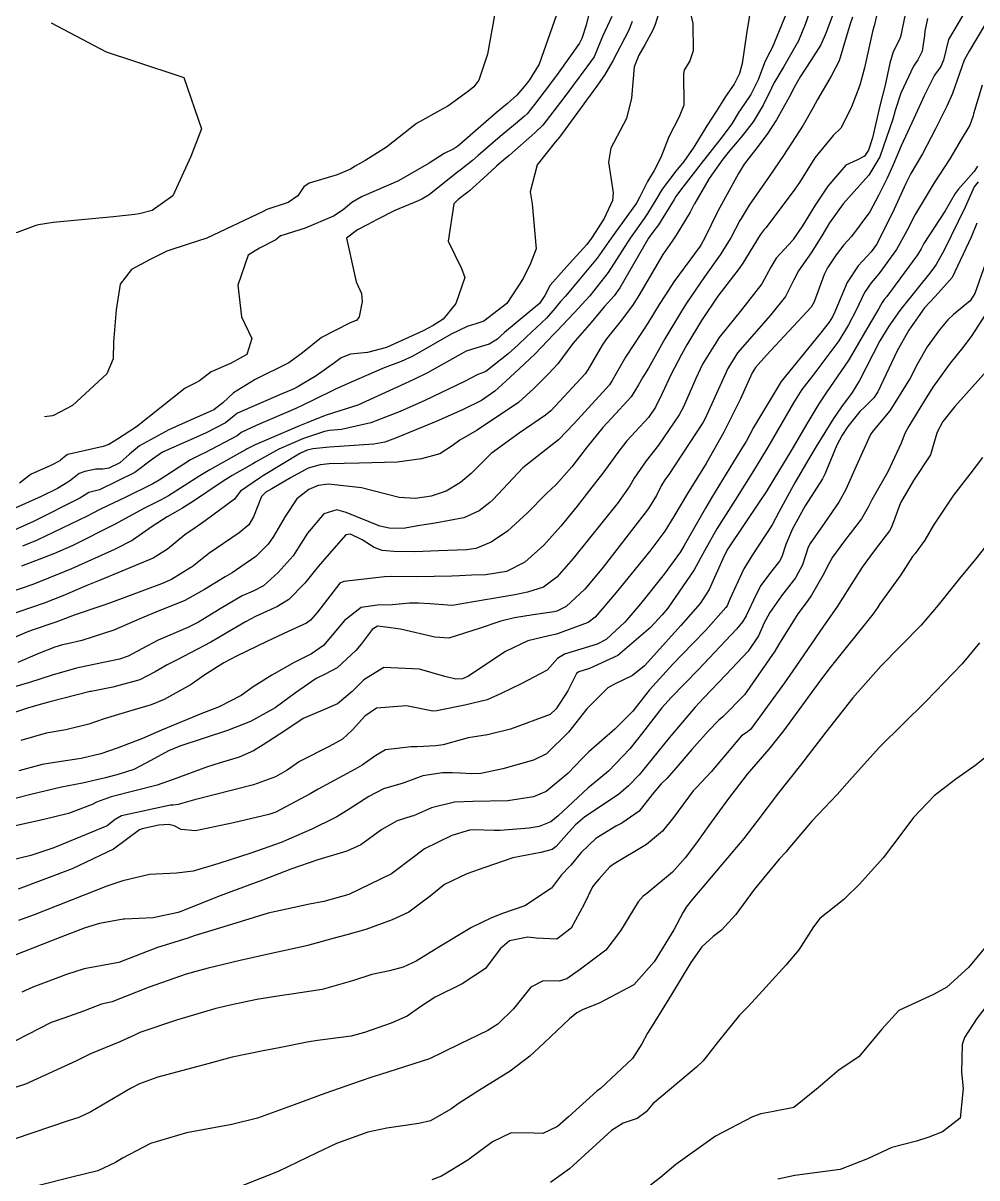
# Model space of a CAD drawing. Header units: feet. Extents: x 1313709 to 1317500, y 405869 to 411659.
# Drawn here: x 1316502.9 to 1316708.2, y 408103.8 to 408352.5 of the extents above; entities that cross this region are included whole.
import ezdxf

# ---------------------------------------------------------------- set-up
doc = ezdxf.new("R2010")
doc.units = ezdxf.units.FT
doc.layers.add('C-TOPO-MAJR', color=32, linetype='CONTINUOUS')

msp = doc.modelspace()

# ---------------------------------------------------------------- linework, layer by layer
at = {"layer": 'C-TOPO-MAJR'}
for points in [[(1316625.67, 408358.67), (1316624.15, 408352.04), (1316623.18, 408349.18), (1316622.68, 408348.2), (1316618.12, 408341.7), (1316616.24, 408339.19), (1316613, 408334.98), (1316611.39, 408332.97), (1316610.81, 408332.39), (1316608.94, 408330.83), (1316605.58, 408328.08), (1316600.89, 408324.03), (1316599.69, 408322.93), (1316597.3, 408321.04), (1316596.13, 408320.2), (1316590.36, 408315.56), (1316588.76, 408314.57), (1316587.93, 408314.21), (1316582.93, 408312.13), (1316579.15, 408310.25), (1316577.01, 408309.07), (1316574.94, 408308.01), (1316572.54, 408306.21), (1316574.59, 408296.8), (1316575.77, 408294.26), (1316575.9, 408292.54), (1316575.29, 408289.28), (1316574.8, 408288.53), (1316573.16, 408287.9), (1316567.15, 408284.79), (1316563.09, 408281.52), (1316560.13, 408279.37), (1316552.92, 408275.78), (1316548.22, 408272.93), (1316545.96, 408270.75), (1316543.97, 408269.24), (1316542.68, 408268.63), (1316539.27, 408267.13), (1316534.31, 408264.92), (1316527.98, 408261.49), (1316525.86, 408259.69), (1316523.77, 408257.79), (1316521.43, 408256.65), (1316520.13, 408256.49), (1316518.61, 408256.45), (1316516.2, 408255.99), (1316515.03, 408255.5), (1316513.92, 408254.64), (1316512.96, 408253.89), (1316510.32, 408252.32), (1316506.84, 408250.59), (1316500.71, 408247.88)], [(1316641.14, 408359.19), (1316638.98, 408352.21), (1316638.5, 408350.97), (1316636.73, 408347.8), (1316635.46, 408345.64), (1316634.42, 408343.07), (1316633.89, 408336.36), (1316632.78, 408331.94), (1316629.43, 408325.56), (1316628.92, 408322.54), (1316629.94, 408315.99), (1316629.8, 408314.28), (1316628.02, 408310.44), (1316625.27, 408306.22), (1316624.23, 408304.85), (1316620.52, 408300.73), (1316616.37, 408296.06), (1316615.24, 408293.83), (1316614.1, 408292.15), (1316606.55, 408285.86), (1316605.84, 408285.23), (1316605.03, 408284.48), (1316603.23, 408283.37), (1316600.59, 408282.61), (1316598.26, 408281.84), (1316589.96, 408277.23), (1316587.05, 408275.75), (1316585.15, 408274.87), (1316574.97, 408270.27), (1316571.14, 408269.05), (1316567.98, 408268.04), (1316564.19, 408266.5), (1316562.4, 408265.77), (1316552.92, 408261.73), (1316551.15, 408260.81), (1316550.97, 408260.7), (1316549.51, 408259.89), (1316543.15, 408256.33), (1316540.97, 408255), (1316534.23, 408250.69), (1316532.69, 408249.86), (1316529.07, 408248.03), (1316522.6, 408244.55), (1316513.68, 408240.05), (1316509.71, 408238.28), (1316506.56, 408237.05), (1316502.62, 408235.57)], [(1316659.78, 408357.23), (1316658.65, 408350.2), (1316657.7, 408343.79), (1316657.15, 408341.69), (1316655.94, 408339.38), (1316654.12, 408336.72), (1316653.52, 408335.77), (1316652.11, 408333.47), (1316650.12, 408330.42), (1316647.31, 408325.76), (1316645.13, 408322.69), (1316643.45, 408320.62), (1316640.46, 408316.77), (1316639.3, 408314.84), (1316637.33, 408311.48), (1316636.59, 408310.46), (1316633.62, 408306.19), (1316628.84, 408298.8), (1316624.9, 408293.77), (1316621.51, 408290.12), (1316617.79, 408286.15), (1316617.16, 408285.5), (1316615.8, 408284.1), (1316613.16, 408281.29), (1316609.68, 408278.07), (1316606.8, 408275.42), (1316604.5, 408273.24), (1316601.62, 408271.26), (1316597.53, 408269.22), (1316591.86, 408266.7), (1316583.08, 408263.13), (1316580.82, 408262.3), (1316578.44, 408261.85), (1316568.87, 408261.2), (1316565.3, 408260.86), (1316564.09, 408260.54), (1316562.67, 408259.87), (1316554.71, 408255.09), (1316553.8, 408254.55), (1316549.72, 408251.75), (1316548.8, 408250.5), (1316548.47, 408249.99), (1316542.15, 408245.31), (1316540.01, 408243.85), (1316537.76, 408242.29), (1316533.99, 408239.26), (1316530.91, 408237.33), (1316519.53, 408232.57), (1316516.64, 408231.38), (1316511.48, 408229.15), (1316507.48, 408227.59), (1316499.07, 408224.7)], [(1316668.29, 408357.27), (1316664.16, 408347.16), (1316663.17, 408345.29), (1316662.52, 408343.93), (1316661.13, 408340.28), (1316659.56, 408337.13), (1316657.27, 408333.77), (1316657.07, 408333.44), (1316655.47, 408330.79), (1316653.39, 408327.99), (1316649.37, 408322.93), (1316644.42, 408316.52), (1316643.44, 408315.18), (1316643.03, 408314.54), (1316639.67, 408309.1), (1316638.45, 408307.47), (1316637.56, 408306.18), (1316631.37, 408295.47), (1316630.14, 408293.8), (1316628.1, 408291.45), (1316624.75, 408287.51), (1316621.28, 408283.51), (1316620.04, 408281.86), (1316618.04, 408279.14), (1316616, 408276.97), (1316612.86, 408273.81), (1316609.58, 408270.83), (1316600.63, 408264.89), (1316596.94, 408262.72), (1316595.25, 408261.46), (1316592.64, 408259.78), (1316588.68, 408258.72), (1316583.45, 408257.99), (1316575.29, 408257.77), (1316568.82, 408257.62), (1316566.89, 408257.42), (1316564.32, 408256.67), (1316560.47, 408254.62), (1316556.49, 408252.22), (1316555.2, 408251.49), (1316554.22, 408250.54), (1316552.5, 408246.2), (1316551.5, 408244.49), (1316549.47, 408242.77), (1316542.93, 408238.27), (1316542.2, 408237.73), (1316539.34, 408235.45), (1316539.07, 408235.25), (1316534.87, 408232.7), (1316532.76, 408231.76), (1316521.74, 408227.71), (1316519.66, 408226.96), (1316513.92, 408225.03), (1316511.13, 408223.97), (1316509.96, 408223.52), (1316504.91, 408221.8), (1316503.77, 408221.39), (1316499.56, 408219.6)], [(1316646.17, 408356.46), (1316647.07, 408352.42), (1316647.18, 408346.56), (1316646.45, 408344.35), (1316645.23, 408342.39), (1316645.09, 408341.64), (1316645.12, 408334.81), (1316644.12, 408332.36), (1316641.91, 408328), (1316640.16, 408323.58), (1316638.76, 408320.8), (1316637.34, 408318.43), (1316635.68, 408315.12), (1316634.99, 408313.86), (1316634.72, 408313.47), (1316629.53, 408306.21), (1316626.46, 408301.91), (1316619.69, 408293.73), (1316618.58, 408292.54), (1316617.37, 408291.07), (1316615.57, 408288.97), (1316611.28, 408284.96), (1316609.5, 408283.26), (1316607.35, 408281.28), (1316602.5, 408277.51), (1316601.6, 408277.11), (1316600.83, 408276.85), (1316597.96, 408275.35), (1316589.43, 408271.27), (1316584.1, 408268.91), (1316577.77, 408266.45), (1316571.5, 408265.03), (1316568.91, 408264.79), (1316567.84, 408264.6), (1316563.26, 408263.09), (1316557.98, 408260.77), (1316552.93, 408257.95), (1316552.38, 408257.63), (1316547.97, 408255.11), (1316545.78, 408253.76), (1316539.41, 408249.45), (1316537.09, 408247.97), (1316535.6, 408247.14), (1316533.96, 408246.22), (1316530.74, 408244.09), (1316526.43, 408241.12), (1316522.65, 408239.17), (1316513.36, 408235), (1316511.82, 408234.32), (1316505.03, 408231.61), (1316500.01, 408229.87)], [(1316706.07, 408355.63), (1316702.11, 408349.01), (1316701, 408344.52), (1316700.45, 408343.18), (1316699.09, 408341.27), (1316696.85, 408336.85), (1316694.62, 408331.95), (1316691.9, 408326.07), (1316690.17, 408322.02), (1316688.87, 408319.15), (1316687.06, 408315.36), (1316685.15, 408311.86), (1316681.19, 408306.56), (1316679.6, 408304.73), (1316677.93, 408302.61), (1316676.03, 408299.78), (1316675.31, 408298.4), (1316673.2, 408292.49), (1316672.54, 408291.35), (1316662.92, 408281.01), (1316660.57, 408278.36), (1316659.87, 408277.23), (1316657.33, 408271.61), (1316653.78, 408264.4), (1316649.92, 408257.69), (1316645.93, 408251.24), (1316643.02, 408246.29), (1316641.07, 408243.14), (1316637.83, 408238.8), (1316630.55, 408229.92), (1316626.09, 408224.56), (1316624.52, 408223.43), (1316617.73, 408220.95), (1316616.07, 408220.56), (1316611.54, 408219.49), (1316606.79, 408217.17), (1316598.67, 408211.78), (1316597.51, 408211.34), (1316596.07, 408211.27), (1316593.73, 408211.81), (1316588.26, 408213.41), (1316580.55, 408213.75), (1316576.27, 408211.11), (1316573.79, 408208.62), (1316570.58, 408205.95), (1316567.48, 408204.59), (1316563.21, 408202.75), (1316559.04, 408199.96), (1316554.6, 408197.1), (1316552.53, 408195.82), (1316549.44, 408194.44), (1316545.13, 408193.14), (1316542.66, 408192.37), (1316535.27, 408189.6), (1316531.78, 408188.39), (1316521.89, 408185.89), (1316518.72, 408184.75), (1316517.8, 408184.28), (1316512.71, 408182.3), (1316507.4, 408181.05), (1316500.66, 408179.52)], [(1316681.44, 408353.77), (1316680.96, 408352.36), (1316678.53, 408344.35), (1316676.84, 408341.09), (1316673.88, 408336.07), (1316672.91, 408334.17), (1316670.8, 408330.56), (1316666.58, 408324.02), (1316663.51, 408319.48), (1316659.2, 408313.3), (1316657.44, 408310.45), (1316657.18, 408309.97), (1316655.24, 408306.25), (1316652.96, 408302.62), (1316649.59, 408297.89), (1316645.69, 408292.19), (1316644.62, 408290.5), (1316641.07, 408284.49), (1316637.5, 408278.23), (1316636.32, 408276.28), (1316635.4, 408274.59), (1316633.8, 408272.06), (1316629.57, 408267.46), (1316627.68, 408265.42), (1316624.36, 408261.3), (1316621.02, 408256.94), (1316617.66, 408253.14), (1316615.54, 408251.13), (1316611.52, 408247.06), (1316607.16, 408243.08), (1316603.67, 408240.75), (1316600.39, 408239.37), (1316598.38, 408239.11), (1316592.31, 408238.89), (1316587.26, 408238.66), (1316582.76, 408238.74), (1316580.23, 408238.95), (1316578.49, 408239.58), (1316575.89, 408241.21), (1316573.41, 408242.45), (1316572.42, 408242.33), (1316568.8, 408238.2), (1316566.46, 408235.48), (1316563.61, 408231.89), (1316560.14, 408228.36), (1316557.69, 408226.92), (1316552.96, 408224.73), (1316550.83, 408223.58), (1316543.38, 408219.24), (1316536.08, 408215.4), (1316533.96, 408214.36), (1316531.35, 408212.81), (1316528.05, 408211.13), (1316522.28, 408209.55), (1316517.61, 408208.61), (1316517.39, 408208.56), (1316508.7, 408206.37), (1316507.42, 408206.02), (1316504.11, 408205.04), (1316497.16, 408202.74)], [(1316697.55, 408353.52), (1316697.03, 408350.74), (1316696.94, 408349.84), (1316696.44, 408346.47), (1316695.48, 408344.58), (1316694.58, 408343.25), (1316691.87, 408337.39), (1316690.64, 408333.67), (1316690.12, 408331.84), (1316687.33, 408323.68), (1316684.97, 408319.76), (1316683.58, 408318.25), (1316679.44, 408313.56), (1316676.5, 408309.47), (1316674.84, 408306.72), (1316672.51, 408303.02), (1316669.82, 408299.15), (1316668.83, 408297.2), (1316667.04, 408293.62), (1316663.82, 408289.62), (1316656.72, 408281.54), (1316654.58, 408278.13), (1316650.43, 408268.94), (1316649.61, 408267.09), (1316649.33, 408266.57), (1316641.93, 408255.3), (1316641.07, 408254.14), (1316640.26, 408252.87), (1316639.26, 408250.81), (1316637.53, 408247.96), (1316627.75, 408235.35), (1316625.33, 408232.38), (1316623.82, 408230.62), (1316619.85, 408226.92), (1316617.79, 408225.89), (1316617.23, 408225.76), (1316612.73, 408225.1), (1316608.73, 408224.45), (1316605.76, 408223.75), (1316601.11, 408222.14), (1316594.55, 408220.08), (1316591.58, 408220.26), (1316584.19, 408222.01), (1316582.01, 408222.27), (1316581.49, 408222.38), (1316579.2, 408222.62), (1316578.1, 408221.97), (1316575.7, 408218.75), (1316574.56, 408217.38), (1316570.55, 408213.69), (1316567.94, 408212.3), (1316566.01, 408211.36), (1316561.59, 408208.32), (1316557.16, 408205.08), (1316551.9, 408202.14), (1316546.94, 408200.16), (1316536.69, 408196.84), (1316534.23, 408195.84), (1316530.47, 408193.75), (1316526.79, 408191.8), (1316523.65, 408190.75), (1316520.7, 408189.98), (1316515.76, 408188.86), (1316511.23, 408187.95), (1316504.63, 408186.38), (1316498.16, 408184.74)], [(1316629.62, 408353.93), (1316627.64, 408349.6), (1316625.98, 408345.59), (1316625.81, 408345.27), (1316624.29, 408343.1), (1316621.19, 408338.93), (1316619.32, 408336.4), (1316614.76, 408330.56), (1316613.05, 408328.87), (1316607.54, 408324.03), (1316606.4, 408323.04), (1316604.83, 408321.68), (1316602.85, 408319.85), (1316599.01, 408316.4), (1316598.63, 408316.09), (1316596.56, 408314.56), (1316595.66, 408313.62), (1316594.39, 408305.52), (1316597.28, 408299.64), (1316597.99, 408297.72), (1316596.07, 408292.16), (1316593.31, 408288.75), (1316591.17, 408287.36), (1316589.02, 408286.24), (1316581.18, 408282.69), (1316577.08, 408281.6), (1316573.4, 408281.24), (1316571.39, 408280.46), (1316569.98, 408279.39), (1316566.02, 408276.54), (1316561.93, 408274.11), (1316560.89, 408273.59), (1316558.49, 408272.62), (1316549.07, 408268.5), (1316547.68, 408267.35), (1316546.51, 408266.42), (1316542.31, 408264.31), (1316540.26, 408263.36), (1316532.95, 408260.1), (1316530.77, 408258.64), (1316526.96, 408255.75), (1316519.39, 408252.04), (1316517.96, 408251.68), (1316517.09, 408251.42), (1316516.11, 408250.8), (1316515.13, 408250.2), (1316505.19, 408245.18), (1316503.13, 408244.23), (1316498.79, 408242.33)], [(1316677.34, 408354.7), (1316675.75, 408350.51), (1316674.62, 408347.85), (1316672.49, 408344.48), (1316670.14, 408340.97), (1316668.85, 408338.67), (1316667.77, 408336.54), (1316665.05, 408331.71), (1316663.06, 408328.61), (1316660.6, 408325.37), (1316658.14, 408322.15), (1316656.88, 408320.13), (1316652.43, 408312.03), (1316652.28, 408311.73), (1316649.74, 408306.38), (1316648.9, 408304.87), (1316648.64, 408304.5), (1316642.96, 408296.79), (1316641.16, 408294.02), (1316639.83, 408291.9), (1316637.38, 408287.93), (1316636.16, 408286.01), (1316632.57, 408280.54), (1316629.72, 408275.52), (1316629.14, 408274.62), (1316627.65, 408272.94), (1316621.55, 408266.26), (1316618.14, 408262.74), (1316615.52, 408260.7), (1316610.48, 408256.73), (1316604.12, 408249.94), (1316603.42, 408249.25), (1316601.1, 408247.5), (1316597.76, 408245.96), (1316591.65, 408244.85), (1316588.3, 408244.31), (1316584.71, 408243.71), (1316581.74, 408243.72), (1316579.75, 408244.2), (1316572.44, 408247.16), (1316570.43, 408247.69), (1316567.63, 408246.86), (1316564.17, 408242.71), (1316561.43, 408238.36), (1316561.03, 408237.82), (1316557.81, 408234.23), (1316554.68, 408231.33), (1316552.43, 408230.18), (1316550.09, 408229.19), (1316545.32, 408226.36), (1316540.72, 408223.5), (1316538.39, 408222.34), (1316532.03, 408219.64), (1316528.5, 408217.75), (1316525.57, 408216.18), (1316523.72, 408215.57), (1316515.05, 408213.73), (1316514.41, 408213.58), (1316509.23, 408212.12), (1316504.33, 408210.51), (1316499.69, 408209.13)], [(1316711.73, 408355.13), (1316706.54, 408346.45), (1316705.45, 408344.52), (1316705, 408343.32), (1316704.46, 408341.63), (1316702.96, 408337.32), (1316701.74, 408334.59), (1316699.31, 408329.71), (1316696.5, 408324.39), (1316694.02, 408320.13), (1316692.9, 408317.98), (1316690.03, 408311.64), (1316686.59, 408304.87), (1316685.42, 408303.23), (1316682.67, 408300.21), (1316680.27, 408296.68), (1316677.61, 408290.37), (1316677.12, 408289.29), (1316676.41, 408288.12), (1316674.53, 408285.71), (1316666.07, 408275.36), (1316660.16, 408265.43), (1316658.52, 408262.44), (1316657.41, 408260.6), (1316651.11, 408250.31), (1316649.77, 408248.09), (1316645.19, 408239.99), (1316644.41, 408238.66), (1316640.92, 408233.83), (1316635.78, 408227.45), (1316632.41, 408223.53), (1316628.41, 408219.81), (1316626.49, 408218.81), (1316619.45, 408216.64), (1316617.98, 408215.67), (1316615.76, 408213.2), (1316610.11, 408210.27), (1316605.86, 408208.14), (1316602.83, 408206.82), (1316598.01, 408205.65), (1316591.99, 408204.4), (1316591.09, 408204.38), (1316585.44, 408205.51), (1316579, 408204.99), (1316576.47, 408203.3), (1316573.83, 408200.33), (1316571.67, 408198.29), (1316568.82, 408196.77), (1316562.43, 408193.53), (1316559.76, 408191.68), (1316557.26, 408190.18), (1316552.53, 408188.47), (1316539.8, 408185.23), (1316536.29, 408184.25), (1316535.26, 408184.14), (1316534.66, 408184.1), (1316524.14, 408181.83), (1316522.75, 408181), (1316521.03, 408179.68), (1316509.54, 408174.91), (1316504.62, 408173.28), (1316500.16, 408172.18)], [(1316672.2, 408354.87), (1316671.24, 408352.19), (1316669.81, 408348.67), (1316666.63, 408343.15), (1316664.53, 408339.61), (1316663.98, 408338.52), (1316662.21, 408334.86), (1316660.08, 408331.22), (1316657.47, 408327.94), (1316654.94, 408324.99), (1316653.5, 408323.18), (1316650.6, 408319.04), (1316647.43, 408313.6), (1316647.38, 408313.51), (1316646.5, 408311.78), (1316643.51, 408306.83), (1316642.61, 408305.57), (1316640.64, 408302.67), (1316635.48, 408293.88), (1316634.08, 408291.73), (1316631.46, 408288.19), (1316628.53, 408284.5), (1316627.58, 408283.18), (1316624.51, 408277.87), (1316623.9, 408277), (1316617.5, 408270.12), (1316616.48, 408269.03), (1316615.37, 408268.07), (1316609.71, 408264.23), (1316603.67, 408259.81), (1316601.42, 408257.64), (1316599.35, 408255.55), (1316597.04, 408253.58), (1316594.01, 408251.72), (1316590.73, 408250.65), (1316587.38, 408250.11), (1316583.86, 408250.34), (1316575.79, 408252.42), (1316568.68, 408253.21), (1316566.42, 408252.91), (1316564.46, 408252.09), (1316561.88, 408250.1), (1316559.31, 408246.3), (1316556.83, 408241.93), (1316555.68, 408240.31), (1316553.03, 408237.65), (1316547.96, 408234.15), (1316546.4, 408233.27), (1316541.95, 408230.58), (1316537.74, 408228.21), (1316531.53, 408225.67), (1316528.05, 408224.24), (1316522.5, 408221.78), (1316515.62, 408219.55), (1316512.48, 408218.84), (1316511.41, 408218.61), (1316509.78, 408218.14), (1316506.47, 408216.84), (1316501.82, 408214.83)], [(1316692.75, 408354.37), (1316691.76, 408349.56), (1316691.57, 408348.95), (1316690.18, 408346.34), (1316689.44, 408343.86), (1316688.43, 408339.11), (1316687.35, 408334.7), (1316685.73, 408327.84), (1316684.86, 408325.12), (1316684.03, 408323.88), (1316682.4, 408323.02), (1316679.97, 408321.95), (1316676.11, 408317.4), (1316673.42, 408313.27), (1316670.64, 408308.82), (1316668.67, 408305.88), (1316668.6, 408305.8), (1316665.04, 408301.87), (1316663.86, 408299.99), (1316661.9, 408296.39), (1316657.56, 408290.77), (1316652.73, 408284.83), (1316649.19, 408279.05), (1316647.75, 408276), (1316645.05, 408269.91), (1316644.16, 408268.19), (1316639.68, 408261.6), (1316637.04, 408258.27), (1316634.46, 408254.51), (1316633.52, 408252.9), (1316631.03, 408249.31), (1316621.33, 408237.22), (1316617.82, 408233.19), (1316614.91, 408231.02), (1316611.53, 408229.95), (1316608.75, 408229.39), (1316603.74, 408228.54), (1316602.81, 408228.37), (1316595.25, 408227.11), (1316590.55, 408227.44), (1316588.02, 408227.64), (1316586.1, 408227.57), (1316582.46, 408227.24), (1316579.21, 408227.17), (1316575.67, 408226.66), (1316572.14, 408223.84), (1316567.62, 408218.5), (1316565.02, 408216.71), (1316561.31, 408214.83), (1316556.46, 408212.09), (1316552.47, 408209.59), (1316549.89, 408207.74), (1316545.12, 408205.26), (1316541.38, 408203.84), (1316532.72, 408200.24), (1316528.61, 408198.44), (1316523.22, 408196.35), (1316519.66, 408195.18), (1316515.42, 408194.15), (1316511.11, 408193.52), (1316507.06, 408192.9), (1316502.03, 408191.52)], [(1316617.7, 408354.31), (1316614.01, 408343.67), (1316611.96, 408340.3), (1316611.31, 408339.46), (1316609.21, 408337.01), (1316607.19, 408335.19), (1316604.75, 408333.19), (1316596.93, 408326.39), (1316596.52, 408326.01), (1316595.67, 408325.47), (1316593.57, 408324.42), (1316590.35, 408322.33), (1316583.73, 408318.57), (1316576.29, 408315.33), (1316575.91, 408315.16), (1316573.7, 408313.89), (1316571.81, 408312.27), (1316569.71, 408310.91), (1316563.62, 408308.34), (1316558.4, 408306.71), (1316558.34, 408306.68), (1316557.32, 408305.82), (1316553.81, 408304.03), (1316551.38, 408302.52), (1316549.17, 408296.1), (1316549.96, 408289.29), (1316552.15, 408284.57), (1316551.11, 408281.18), (1316547.59, 408279.22), (1316543.42, 408277.41), (1316540.92, 408275.45), (1316539.86, 408274.92), (1316537.85, 408273.91), (1316527.38, 408265.61), (1316523.26, 408262.89), (1316521.43, 408261.8), (1316520.18, 408261.35), (1316512.59, 408259.62), (1316512.2, 408259.42), (1316511.03, 408258.38), (1316510.83, 408258.23), (1316508.91, 408257.28), (1316504.66, 408255.41), (1316503.49, 408254.45), (1316502.2, 408253.42)], [(1316686.63, 408354.08), (1316686.08, 408351.93), (1316685.78, 408350.96), (1316684.02, 408342.86), (1316682.99, 408339.16), (1316681.17, 408334.28), (1316678.91, 408329.92), (1316677.3, 408328.28), (1316673.32, 408323.48), (1316670.02, 408318.21), (1316669.02, 408316.74), (1316665.64, 408312.21), (1316662.81, 408308.46), (1316662.46, 408308.05), (1316661.55, 408306.91), (1316657.83, 408300.85), (1316657.04, 408299.67), (1316652.49, 408293.72), (1316648.91, 408288.5), (1316645.81, 408283.24), (1316644.65, 408281.17), (1316642.43, 408276.91), (1316640.49, 408272.73), (1316639.06, 408269.79), (1316637.53, 408267.6), (1316632.88, 408262.53), (1316630.93, 408260.08), (1316627.89, 408255.9), (1316624.87, 408251.97), (1316622.17, 408248.46), (1316618.69, 408244.15), (1316615.02, 408240.1), (1316610.9, 408236.42), (1316607.01, 408234.44), (1316602.52, 408233.7), (1316599.52, 408233.6), (1316596.88, 408233.49), (1316595.22, 408233.43), (1316587.63, 408233.28), (1316582.12, 408233.32), (1316580.69, 408233.26), (1316571.98, 408232.3), (1316571.12, 408231.88), (1316566.28, 408225.68), (1316564.82, 408223.91), (1316563.97, 408223.33), (1316560.01, 408221.5), (1316555.38, 408219.32), (1316548.85, 408216.2), (1316546.16, 408214.78), (1316541.84, 408212.02), (1316539.09, 408210.07), (1316533.28, 408206.88), (1316530.5, 408205.73), (1316525.65, 408204.27), (1316520.37, 408202.73), (1316517.11, 408201.57), (1316512.15, 408200.35), (1316507.91, 408199.58), (1316502.45, 408198.04)], [(1316604.54, 408355.03), (1316602.88, 408345.82), (1316601.05, 408340.25), (1316599.97, 408338.81), (1316598.79, 408337.84), (1316594.38, 408334.65), (1316593.25, 408334.06), (1316587.6, 408330.89), (1316581.14, 408325.77), (1316576.67, 408323.01), (1316574.44, 408321.72), (1316573.37, 408321.05), (1316570.57, 408319.86), (1316564.49, 408318.03), (1316563.35, 408317.25), (1316562.08, 408315.34), (1316560.01, 408313.89), (1316555.21, 408312.29), (1316555.01, 408312.19), (1316554.63, 408311.94), (1316542.52, 408306.23), (1316538.45, 408304.89), (1316533.88, 408303.4), (1316530.14, 408301.55), (1316526.26, 408299.48), (1316523.85, 408296.28), (1316523, 408290.76), (1316522.42, 408283.88), (1316522.32, 408280.23), (1316520.98, 408276.98), (1316513.58, 408270.19), (1316509.48, 408268.03), (1316509.25, 408267.97), (1316507.54, 408267.76)], [(1316508.96, 408352.56), (1316520.83, 408346.34), (1316526.69, 408344.4), (1316537.53, 408340.78), (1316541.35, 408329.75), (1316539.07, 408323.81), (1316535.2, 408315.34), (1316530.71, 408312.17), (1316527.96, 408311.41), (1316526.98, 408311.28), (1316522.39, 408310.78), (1316509.4, 408309.6), (1316506.25, 408309.1), (1316505.69, 408308.9), (1316501.68, 408307.42), (1316499.26, 408307.16), (1316496.64, 408307.36), (1316493, 408306.45), (1316487.95, 408297.55), (1316489.33, 408286.37), (1316494.14, 408278.2), (1316494.03, 408273.5), (1316493.06, 408271.95)], [(1316634.01, 408352.85), (1316633.22, 408350.82), (1316629.89, 408344.37), (1316628.04, 408341.28), (1316626.18, 408338.66), (1316625.55, 408337.8), (1316618.38, 408327.97), (1316617.43, 408326.87), (1316613.55, 408322.01), (1316612.09, 408316.21), (1316612.53, 408313.6), (1316613.38, 408303.89), (1316612.12, 408300.72), (1316610.55, 408297.54), (1316607.03, 408292.1), (1316602.07, 408288.35), (1316600.34, 408287.74), (1316598.54, 408287.2), (1316595.04, 408285.52), (1316586.8, 408280.82), (1316584.28, 408279.65), (1316580.64, 408278.25), (1316573.54, 408275.2), (1316570.15, 408273.68), (1316565.24, 408271.25), (1316561.61, 408269.5), (1316553.11, 408265.83), (1316549.86, 408264.33), (1316549.4, 408263.94), (1316549.01, 408263.63), (1316541.93, 408259.92), (1316541.24, 408259.6), (1316538.97, 408258.46), (1316532.2, 408254.1), (1316530.84, 408253.28), (1316524.76, 408250.32), (1316521.27, 408248.67), (1316519.33, 408247.67), (1316516.75, 408246.34), (1316505.97, 408241.15), (1316502.84, 408239.9)], [(1316709.35, 408339.18), (1316707.47, 408332.96), (1316707.38, 408332.51), (1316706.66, 408330.54), (1316704.63, 408327.12), (1316703.85, 408325.75), (1316702.35, 408323.29), (1316699.01, 408318.11), (1316694.91, 408311.3), (1316693.11, 408307.77), (1316690.92, 408303.75), (1316687.09, 408298.5), (1316685.47, 408296.61), (1316684.03, 408294.51), (1316682.21, 408290.71), (1316680.57, 408287.54), (1316678.5, 408284.12), (1316672.92, 408276.66), (1316670.54, 408273.58), (1316668.75, 408270.74), (1316663.44, 408261.56), (1316660.13, 408256.09), (1316656.26, 408249.93), (1316652.22, 408243.63), (1316649.59, 408238.86), (1316647.39, 408234.77), (1316641.71, 408226.56), (1316640.46, 408225.07), (1316637.99, 408222.38), (1316630.91, 408216.37), (1316624.84, 408213.52), (1316622.51, 408212.81), (1316622.06, 408212.47), (1316620.65, 408209.72), (1316620.14, 408208.75), (1316617.67, 408204.82), (1316616.34, 408203.61), (1316607.82, 408200.49), (1316602.9, 408199.24), (1316598.75, 408198.6), (1316597.43, 408198.28), (1316593.31, 408197.11), (1316591.74, 408196.91), (1316587.75, 408196.67), (1316586.45, 408196.65), (1316580.94, 408196), (1316578.89, 408194.81), (1316575.95, 408192.74), (1316574.41, 408191.88), (1316566.46, 408187.54), (1316564.75, 408186.55), (1316557.32, 408182.59), (1316555.84, 408182.07), (1316548.24, 408180.31), (1316540.07, 408178.6), (1316536.98, 408178.9), (1316535.49, 408179.66), (1316534.32, 408179.96), (1316532.16, 408179.79), (1316528.54, 408179.04), (1316528.03, 408178.77), (1316522.41, 408174.63), (1316513.51, 408170.39), (1316501.87, 408166.01)], [(1316708.37, 408321.68), (1316707.6, 408320.55), (1316707.52, 408320.45), (1316704.14, 408316.68), (1316703.52, 408315.79), (1316701.38, 408312.09), (1316696.8, 408305.02), (1316696.2, 408303.9), (1316695.44, 408302.59), (1316688.8, 408293.65), (1316688.27, 408293.02), (1316687.8, 408292.33), (1316687.1, 408291.07), (1316684.03, 408285.79), (1316680.65, 408280), (1316675.79, 408272.92), (1316674.17, 408270.51), (1316671.64, 408266.19), (1316668.39, 408260.67), (1316662.83, 408251.59), (1316661.51, 408249.54), (1316654.61, 408239.29), (1316653.81, 408237.78), (1316650.61, 408230.56), (1316648.64, 408227.51), (1316644.52, 408222.8), (1316636.69, 408214.14), (1316634.06, 408212.04), (1316630.23, 408210.15), (1316628.8, 408209.35), (1316624.28, 408204.84), (1316620.3, 408199.85), (1316615.56, 408195.19), (1316612.77, 408193.79), (1316606.17, 408191.94), (1316601.43, 408190.91), (1316599.48, 408190.83), (1316596.97, 408190.97), (1316595.37, 408191.06), (1316593.23, 408191.09), (1316588.95, 408190.4), (1316584.51, 408188.78), (1316584.21, 408188.68), (1316580.48, 408187.61), (1316577.32, 408186), (1316573.1, 408183.24), (1316570.44, 408181.61), (1316569.87, 408181.29), (1316565.09, 408178.91), (1316558.45, 408176.1), (1316551.94, 408173.79), (1316545.06, 408171.53), (1316539.53, 408169.87), (1316535.94, 408169.47), (1316530.14, 408169.19), (1316524.38, 408167.83), (1316520.99, 408166.64), (1316505.33, 408160.53), (1316501.99, 408159.25)], [(1316708.45, 408318.32), (1316707.61, 408317.22), (1316705.69, 408312.85), (1316701.16, 408303.63), (1316699.47, 408300.56), (1316698.26, 408298.94), (1316692.11, 408291.24), (1316691.64, 408290.6), (1316689.22, 408287.25), (1316687.33, 408284.12), (1316682.96, 408275.58), (1316681.36, 408272.95), (1316679.09, 408269.89), (1316677.36, 408267.4), (1316673.64, 408261.32), (1316672.07, 408258.67), (1316669.07, 408253.64), (1316665.68, 408247.36), (1316664.16, 408244.5), (1316659.78, 408237.83), (1316658.04, 408235.02), (1316655.07, 408228.45), (1316654.45, 408227.05), (1316654.18, 408226.64), (1316649.84, 408221.8), (1316647.09, 408218.89), (1316642.79, 408214.49), (1316637.73, 408208.94), (1316636.95, 408207.94), (1316634.19, 408204.37), (1316630.28, 408200.46), (1316624.66, 408195.61), (1316623.29, 408194.18), (1316620.2, 408190.93), (1316615.49, 408187.08), (1316612.79, 408185.89), (1316607.24, 408185.03), (1316599.72, 408184.89), (1316595.82, 408184.78), (1316590.86, 408183.56), (1316586.98, 408181.84), (1316586.59, 408181.71), (1316583.44, 408180.76), (1316580.12, 408178.85), (1316575.64, 408175.59), (1316572.63, 408174.19), (1316566.36, 408172.35), (1316560.56, 408170.31), (1316554.46, 408167.97), (1316547.66, 408165.44), (1316545.36, 408164.58), (1316536.88, 408161.2), (1316536.31, 408161), (1316530.95, 408159.84), (1316524.75, 408159.54), (1316524.49, 408159.53), (1316519.36, 408158.63), (1316516.28, 408157.68), (1316511.07, 408155.65), (1316501.05, 408151.74)], [(1316708.21, 408309.44), (1316707, 408306.39), (1316702.91, 408297.73), (1316699.22, 408293.62), (1316696.96, 408291.2), (1316695.55, 408289.29), (1316693.55, 408286.36), (1316691.07, 408281.93), (1316686.86, 408273.13), (1316686, 408271.82), (1316684.06, 408269.87), (1316683.04, 408268.85), (1316680.44, 408265.67), (1316679.18, 408263.76), (1316678.09, 408261.61), (1316675.51, 408255.36), (1316674.99, 408254.37), (1316671.22, 408248.58), (1316668.51, 408243.63), (1316667.12, 408240.26), (1316666.23, 408237.59), (1316665.75, 408236.67), (1316663.79, 408234.22), (1316661.71, 408231.44), (1316660.6, 408229.32), (1316658.58, 408224.91), (1316657.75, 408223.59), (1316656.46, 408222.04), (1316648.24, 408213.22), (1316642.42, 408207.3), (1316640.43, 408205.09), (1316636.27, 408199.65), (1316633.55, 408196.25), (1316628.96, 408191.44), (1316626.86, 408189.69), (1316624.47, 408187.77), (1316618.11, 408181.78), (1316616.51, 408180.5), (1316614.03, 408179.51), (1316611.83, 408179.14), (1316605.58, 408178.65), (1316604.32, 408178.64), (1316599.97, 408178.77), (1316599, 408178.69), (1316595.24, 408177.6), (1316589.33, 408174.69), (1316587.16, 408173.03), (1316582.21, 408169.3), (1316573.08, 408164.84), (1316567.69, 408163.35), (1316564.56, 408162.81), (1316555.65, 408160.82), (1316549.63, 408159.02), (1316542.81, 408156.92), (1316540.01, 408156.01), (1316538.19, 408155.43), (1316531.86, 408153.43), (1316523.52, 408150.26), (1316523.09, 408150.15), (1316516.07, 408148.89), (1316512.27, 408147.65), (1316505.07, 408144.92), (1316502.64, 408143.84)], [(1316710.95, 408303.26), (1316707.77, 408294.31), (1316706.73, 408292.7), (1316703.15, 408289.78), (1316701.93, 408288.58), (1316700.18, 408286.49), (1316697.49, 408282.81), (1316695.41, 408279.15), (1316693.84, 408276.08), (1316689.46, 408269.02), (1316685.79, 408264.64), (1316685.28, 408263.93), (1316682.23, 408257.1), (1316680.01, 408252.09), (1316678.5, 408249.33), (1316675.5, 408244.96), (1316672.29, 408240.44), (1316671.92, 408239.64), (1316670.66, 408235.88), (1316669.14, 408233.05), (1316666.19, 408229.17), (1316663.67, 408225.6), (1316662.36, 408223.2), (1316662.05, 408222.49), (1316661.19, 408220.54), (1316659, 408217.28), (1316654.25, 408212.25), (1316649.45, 408207.24), (1316647.59, 408205.22), (1316641.97, 408198.58), (1316635.89, 408191.06), (1316635.54, 408190.65), (1316633.25, 408188.24), (1316631.07, 408186.43), (1316623.82, 408181.61), (1316621.83, 408179.87), (1316620.41, 408178.26), (1316617.65, 408175.2), (1316616.82, 408174.59), (1316614.34, 408173.92), (1316608.31, 408172.79), (1316602.33, 408170.68), (1316598.41, 408169.31), (1316593.61, 408167.01), (1316590.58, 408164.53), (1316585.94, 408161.07), (1316582.34, 408159.44), (1316576.7, 408157.34), (1316572.6, 408156.16), (1316569.87, 408155.47), (1316563.96, 408153.81), (1316555.42, 408151.92), (1316549.66, 408150.68), (1316542.79, 408149.02), (1316540.9, 408148.54), (1316538.05, 408147.7), (1316530.11, 408144.89), (1316522.28, 408141.8), (1316522.14, 408141.76), (1316519.85, 408141.24), (1316515.91, 408139.74), (1316511.69, 408138.27), (1316509, 408137.34), (1316501.34, 408133.39)], [(1316710.75, 408290.89), (1316706.94, 408285.03), (1316705.15, 408282.66), (1316702.45, 408279.25), (1316698.73, 408274.11), (1316696.69, 408270.87), (1316693.55, 408265.72), (1316692.73, 408264.17), (1316691.94, 408262.06), (1316689.03, 408255.86), (1316685.62, 408249.86), (1316684.84, 408248.29), (1316683.38, 408245.78), (1316679.69, 408241.03), (1316677.14, 408237.53), (1316675.92, 408235.32), (1316675.34, 408234.09), (1316672.64, 408229.33), (1316671.68, 408227.99), (1316669.65, 408225.28), (1316665.52, 408218.65), (1316664.73, 408217.29), (1316658.18, 408207.9), (1316653.5, 408203.13), (1316652.68, 408202.41), (1316650.38, 408200.01), (1316646.84, 408196.08), (1316643.49, 408192.17), (1316641.45, 408189.88), (1316640.27, 408188.7), (1316638.33, 408186.41), (1316635.51, 408182.85), (1316631.82, 408180.21), (1316630.53, 408179.61), (1316626.21, 408176.93), (1316623.02, 408173.92), (1316620.82, 408171.2), (1316620.51, 408170.89), (1316618.81, 408169.14), (1316616.63, 408166.25), (1316610.91, 408162.43), (1316606.08, 408160.78), (1316603.74, 408159.88), (1316599.41, 408157.8), (1316592.44, 408153.56), (1316587.51, 408150.51), (1316584.73, 408149.21), (1316581.78, 408148.43), (1316578.03, 408147.63), (1316573.83, 408146.29), (1316567.33, 408144.43), (1316560.19, 408143.33), (1316559.12, 408143.21), (1316553.26, 408142.27), (1316547.48, 408141.03), (1316545.1, 408140.47), (1316544.45, 408140.29), (1316535.94, 408137.79), (1316528.09, 408135.13), (1316526.89, 408134.61), (1316523.73, 408133.17), (1316517.45, 408130.54), (1316514.45, 408129.08), (1316503.49, 408124.06), (1316498.33, 408122.37)], [(1316710.92, 408278.29), (1316703.46, 408269.98), (1316700.91, 408266.71), (1316699.62, 408264.45), (1316699.37, 408263.52), (1316698.2, 408259.56), (1316694.55, 408253.99), (1316691.73, 408249.18), (1316689.86, 408244), (1316689.42, 408243.15), (1316686.3, 408239.16), (1316683.55, 408235.33), (1316682.12, 408233.22), (1316680.79, 408231.08), (1316678.04, 408226.73), (1316675.2, 408222.66), (1316669.22, 408214), (1316666.8, 408210.47), (1316659.47, 408200.4), (1316658.56, 408199.72), (1316657.56, 408199.03), (1316651.04, 408191.32), (1316647.86, 408187.94), (1316647.15, 408187.19), (1316642.93, 408181.47), (1316640.52, 408178.51), (1316637.07, 408175.67), (1316630.18, 408171.47), (1316629.23, 408170.81), (1316626.89, 408168.26), (1316625.99, 408167.2), (1316625.5, 408166.53), (1316623.69, 408162.79), (1316620.91, 408157.6), (1316617.84, 408155.25), (1316613.38, 408155.46), (1316611.58, 408155.71), (1316607.65, 408154.93), (1316605.6, 408153.14), (1316602.43, 408148.96), (1316597.47, 408145.67), (1316591.61, 408142.76), (1316588.79, 408140.87), (1316585.58, 408138.68), (1316582.16, 408137.17), (1316576.41, 408135.15), (1316573.56, 408134.36), (1316566.3, 408133.4), (1316564.09, 408133.1), (1316558.03, 408131.88), (1316554.63, 408131.23), (1316547.92, 408129.83), (1316541.91, 408128.23), (1316540.24, 408127.8), (1316531.95, 408125.57), (1316528.02, 408124.08), (1316526.05, 408123.07), (1316517.55, 408118.04), (1316514.91, 408116.85), (1316512.66, 408116.15), (1316501.03, 408112.16)], [(1316709.39, 408258.99), (1316706.69, 408255.38), (1316703.18, 408250.87), (1316698.87, 408244.37), (1316697.02, 408241.15), (1316694.89, 408238.31), (1316694.38, 408237.62), (1316691.84, 408233.73), (1316687.34, 408227.43), (1316686.89, 408226.73), (1316685.9, 408225.29), (1316676.6, 408213.73), (1316674.54, 408211.01), (1316666.61, 408200.08), (1316664.03, 408196.87), (1316663.41, 408196.18), (1316658.75, 408190.75), (1316654.52, 408185.28), (1316650.55, 408179.74), (1316648.1, 408176.25), (1316645.46, 408172.78), (1316642.68, 408169.7), (1316637.17, 408165.12), (1316636.39, 408164.52), (1316635.29, 408163.32), (1316631.52, 408157.08), (1316628.36, 408152.91), (1316622.93, 408148.79), (1316619.96, 408146.69), (1316618.32, 408146.2), (1316614.84, 408146.31), (1316612.21, 408144.95), (1316608.48, 408140.25), (1316605.12, 408136.97), (1316602.95, 408135.58), (1316597.01, 408132.74), (1316593.37, 408130.9), (1316590.39, 408129.48), (1316579.87, 408126.13), (1316577.96, 408125.54), (1316575.5, 408124.68), (1316567.88, 408122.02), (1316561.31, 408119.57), (1316553.4, 408116.73), (1316547.86, 408115.35), (1316538.13, 408113.56), (1316530.36, 408111.27), (1316524.35, 408108.12), (1316522.83, 408107.13), (1316519.05, 408105.34), (1316513.46, 408103.98), (1316506.3, 408102.18)], [(1316713, 408243.54), (1316707.93, 408237.07), (1316704.46, 408232.92), (1316699.89, 408227.15), (1316696.21, 408222.84), (1316687.55, 408214.06), (1316681.49, 408207.22), (1316675.73, 408199.86), (1316670.26, 408192.73), (1316665.51, 408186.79), (1316660.83, 408180.58), (1316658.04, 408176.9), (1316649.45, 408166.74), (1316647.02, 408163.87), (1316645.62, 408162.16), (1316644.97, 408161.1), (1316642.96, 408157.24), (1316638.72, 408150.35), (1316634.37, 408145.39), (1316627.09, 408141.58), (1316623.32, 408140.07), (1316622.13, 408139.41), (1316620.53, 408138.12), (1316615.09, 408132.92), (1316611.98, 408130.04), (1316607.79, 408126.82), (1316601.18, 408122.71), (1316596.81, 408119.92), (1316595.01, 408118.63), (1316590.6, 408116.12), (1316588.12, 408115.55), (1316581.19, 408114.59), (1316577.15, 408113.67), (1316570.38, 408111.24), (1316566.17, 408109.22), (1316557.84, 408105.22), (1316550.22, 408102.18)], [(1316708.78, 408219.08), (1316705.04, 408214.53), (1316697.26, 408206.51), (1316692.36, 408201.63), (1316687.23, 408196.63), (1316681.36, 408190.1), (1316678.11, 408186.42), (1316672.66, 408180.64), (1316667.55, 408174.56), (1316667.16, 408174.08), (1316665.68, 408172.46), (1316660.25, 408165.98), (1316656.34, 408160.56), (1316653.22, 408157.19), (1316651.43, 408155.8), (1316649.03, 408153.59), (1316646.66, 408150.22), (1316642.45, 408143.31), (1316638.3, 408136.62), (1316637.32, 408134.98), (1316636.09, 408132.69), (1316634.12, 408129.58), (1316627.23, 408123.11), (1316626.44, 408122.49), (1316620.35, 408116.98), (1316617.94, 408114.94), (1316614.76, 408113.43), (1316612.85, 408113.47), (1316607.98, 408113.53), (1316603.96, 408111.63), (1316598.62, 408107.7), (1316592.99, 408104.25), (1316590.9, 408103.41)], [(1316713.1, 408196.83), (1316707.74, 408192.58), (1316703.66, 408189.71), (1316699.02, 408186.14), (1316694.59, 408181.42), (1316691.63, 408177.52), (1316688.05, 408172.74), (1316682.93, 408167.11), (1316680.03, 408164.24), (1316679.55, 408163.82), (1316674.42, 408159.74), (1316673.02, 408157.92), (1316669.91, 408152.97), (1316667.1, 408149.65), (1316661.38, 408143.33), (1316658.9, 408140.72), (1316657.13, 408138.91), (1316652.3, 408132.94), (1316649.3, 408129.05), (1316647.89, 408127.68), (1316638.45, 408119.83), (1316637.06, 408118.08), (1316635.12, 408116.64), (1316632.07, 408115.62), (1316629.6, 408114.06), (1316620.54, 408105.81), (1316616.44, 408102.86)], [(1316712.31, 408156.26), (1316706.4, 408149.16), (1316701.75, 408144.89), (1316699.04, 408143.38), (1316691.41, 408139.89), (1316687.77, 408135.9), (1316682.82, 408129.95), (1316678.59, 408127.1), (1316674.04, 408123.21), (1316668.84, 408119.04), (1316664.04, 408118.04), (1316661.68, 408117.64), (1316659.93, 408116.97), (1316651.97, 408112.85), (1316643.39, 408106.71), (1316640.11, 408103.93), (1316637.94, 408102.28)], [(1316710.64, 408141.33), (1316708.19, 408138.2), (1316705.55, 408134.11), (1316705.04, 408132.55), (1316704.91, 408126.62), (1316705.22, 408123.12), (1316704.62, 408116.68), (1316700.83, 408113.79), (1316697.87, 408112.63), (1316695.21, 408111.73), (1316689.93, 408110.36), (1316684.67, 408107.95), (1316678.76, 408105.68), (1316669.01, 408104.34), (1316665.35, 408103.58)]]:
    msp.add_lwpolyline(points, dxfattribs=at)

doc.saveas('drawing.dxf')
